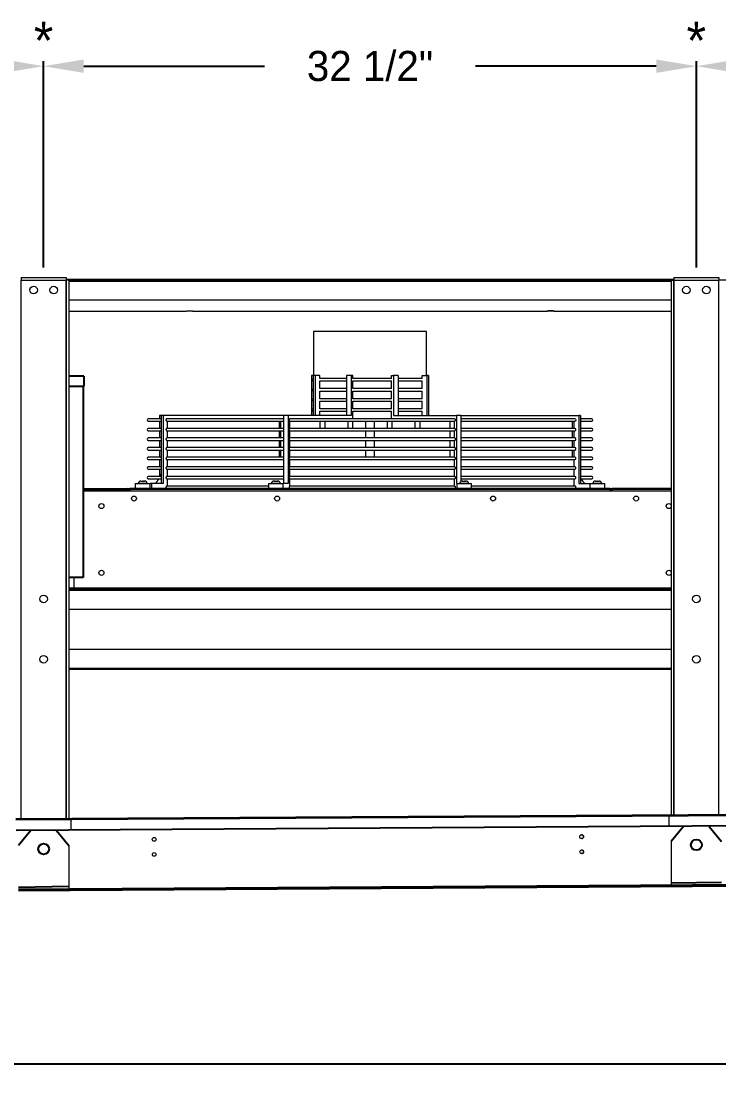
# Model space of a CAD drawing. Extents: x 6 to 271, y -23 to 146.
# Drawn here: x 96.7 to 131.4, y 36.4 to 89.3 of the extents above; entities that cross this region are included whole.
import ezdxf
from ezdxf.enums import TextEntityAlignment as Align

# ---------------------------------------------------------------- set-up
doc = ezdxf.new("R2010")
doc.units = 0
doc.header["$MEASUREMENT"] = 0
doc.layers.get('0').update_dxf_attribs({"linetype": 'CONTINUOUS'})
doc.layers.get('Defpoints').update_dxf_attribs({"linetype": 'CONTINUOUS'})
doc.dimstyles.get("Standard").update_dxf_attribs({"dimtxt": 1.5, "dimasz": 2, "dimexe": 0.25, "dimexo": 0.5, "dimgap": 0.75, "dimtad": 0, "dimtih": 1, "dimtoh": 1, "dimdec": 4, "dimzin": 0, "dimdsep": 46, "dimlunit": 5, "dimtxsty": 'STANDARD', "dimcen": 0.125, "dimclrd": 1, "dimclre": 1, "dimclrt": 1, "dimadec": 0, "dimazin": 0, "dimtfac": 1, "dimtdec": 4, "dimtofl": 0, "dimtmove": 0, "dimatfit": 3, "dimfxl": 1, "dimfrac": 2, "dimtolj": 1, "dimtzin": 0, "dimarcsym": 0})

# ---------------------------------------------------------------- blocks, each defined once
blk = doc.blocks.new('*D30')
at = {"color": 7, "lineweight": -2}
for p, q in [((265.292, 46.572), (265.292, 37.133)), ((90.295, 45.482), (90.295, 37.133)), ((92.295, 37.383), (174.794, 37.383)), ((263.292, 37.383), (180.794, 37.383))]:
    blk.add_line(p, q, dxfattribs=at)
at = {"color": 7}
for points in [[(92.295, 37.716), (92.295, 37.05), (90.295, 37.383)], [(263.292, 37.716), (263.292, 37.05), (265.292, 37.383)]]:
    blk.add_solid(points, dxfattribs=at)
at = {"layer": 'Defpoints', "color": 0}
for p in [(265.292, 47.072), (90.295, 45.982), (265.292, 37.383)]:
    blk.add_point(p, dxfattribs=at)
at = {"color": 7, "insert": (177.794, 37.383), "char_height": 1.5, "attachment_point": 5}
blk.add_mtext('\\A1;175"', dxfattribs=at)
blk = doc.blocks.new('*D31')
at = {"color": 7, "lineweight": -2}
for p, q in [((90.277, 49.482), (90.277, 87.298)), ((97.777, 77.029), (97.777, 87.298)), ((90.277, 87.048), (87.629, 87.048)), ((95.777, 87.048), (92.277, 87.048))]:
    blk.add_line(p, q, dxfattribs=at)
at = {"color": 7}
for points in [[(92.277, 87.382), (92.277, 86.715), (90.277, 87.048)], [(95.777, 87.382), (95.777, 86.715), (97.777, 87.048)]]:
    blk.add_solid(points, dxfattribs=at)
at = {"layer": 'Defpoints', "color": 0}
for p in [(97.777, 87.048), (97.777, 76.529), (90.277, 48.982)]:
    blk.add_point(p, dxfattribs=at)
at = {"color": 7, "insert": (83.129, 87.048), "char_height": 1.5, "attachment_point": 5}
blk.add_mtext('\\A1;7 1/2"', dxfattribs=at)
blk = doc.blocks.new('*D32')
at = {"color": 7, "lineweight": -2}
for p, q in [((97.777, 77.029), (97.777, 87.298)), ((130.277, 77.029), (130.277, 87.298)), ((99.777, 87.048), (108.777, 87.048)), ((128.277, 87.048), (119.277, 87.048))]:
    blk.add_line(p, q, dxfattribs=at)
at = {"color": 7}
for points in [[(99.777, 87.382), (99.777, 86.715), (97.777, 87.048)], [(128.277, 87.382), (128.277, 86.715), (130.277, 87.048)]]:
    blk.add_solid(points, dxfattribs=at)
at = {"layer": 'Defpoints', "color": 0}
for p in [(130.277, 87.048), (97.777, 76.529), (130.277, 76.529)]:
    blk.add_point(p, dxfattribs=at)
at = {"color": 7, "insert": (114.027, 87.048), "char_height": 1.5, "attachment_point": 5}
blk.add_mtext('\\A1;32 1/2"', dxfattribs=at)
blk = doc.blocks.new('*D33')
at = {"color": 7, "lineweight": -2}
for p, q in [((130.277, 77.029), (130.277, 87.298)), ((162.277, 77.029), (162.277, 87.298)), ((132.277, 87.048), (143.777, 87.048)), ((160.277, 87.048), (148.777, 87.048))]:
    blk.add_line(p, q, dxfattribs=at)
at = {"color": 7}
for points in [[(132.277, 87.382), (132.277, 86.715), (130.277, 87.048)], [(160.277, 87.382), (160.277, 86.715), (162.277, 87.048)]]:
    blk.add_solid(points, dxfattribs=at)
at = {"layer": 'Defpoints', "color": 0}
for p in [(162.277, 87.048), (130.277, 76.529), (162.277, 76.529)]:
    blk.add_point(p, dxfattribs=at)
at = {"color": 7, "insert": (146.277, 87.048), "char_height": 1.5, "attachment_point": 5}
blk.add_mtext('\\A1;32"', dxfattribs=at)

msp = doc.modelspace()

# ---------------------------------------------------------------- linework, layer by layer
at = {"color": 7, "linetype": 'Continuous', "lineweight": 15}
for p, q in [((96.6622, 76.39338), (96.6612, 76.39338)), ((96.6622, 76.52888), (96.6622, 76.39438)), ((96.6622, 76.52888), (98.89119, 76.52888)), ((96.6622, 76.39438), (98.89119, 76.39438)), ((96.6622, 76.39338), (96.6622, 76.39438)), ((96.6622, 76.39338), (98.89119, 76.39338)), ((96.6622, 49.5786), (96.6622, 76.39338)), ((98.89119, 76.52888), (98.89119, 76.39438)), ((98.89119, 76.44509), (129.1622, 76.44509)), ((98.89119, 76.39338), (98.89119, 76.39438)), ((98.8922, 76.39338), (98.89119, 76.39338)), ((98.89119, 49.59257), (98.89119, 76.39338)), ((98.8922, 76.39338), (98.8922, 49.59258)), ((99.0267, 76.39338), (98.8922, 76.39338)), ((99.0267, 76.39338), (99.0267, 49.59342)), ((99.0267, 76.34038), (129.0267, 76.34038)), ((129.0267, 76.39338), (129.1612, 76.39338)), ((129.0267, 76.39338), (129.0267, 49.78139)), ((129.1612, 76.39338), (129.1612, 49.78223)), ((129.1622, 76.39338), (129.1612, 76.39338)), ((129.1622, 76.52888), (129.1622, 76.39438)), ((129.1622, 76.52888), (131.3912, 76.52888)), ((129.1622, 76.39438), (131.3912, 76.39438)), ((129.1622, 76.39338), (129.1622, 76.39438)), ((129.1622, 76.39338), (131.3912, 76.39338)), ((129.1622, 49.78224), (129.1622, 76.39338)), ((131.3912, 76.52888), (131.3912, 76.39438)), ((131.3912, 76.39338), (131.3912, 76.39438)), ((131.3922, 76.39338), (131.3912, 76.39338)), ((131.3912, 49.79621), (131.3912, 76.39338)), ((99.0267, 75.41163), (129.0267, 75.41163)), ((99.0267, 74.84955), (104.83919, 74.84955)), ((105.2142, 74.84955), (122.8392, 74.84955)), ((123.2142, 74.84955), (129.0267, 74.84955)), ((115.10299, 73.83988), (111.2142, 73.83988)), ((116.8392, 73.83988), (115.10299, 73.83988)), ((111.10949, 71.64888), (111.10949, 69.65388)), ((111.20286, 71.64888), (111.10949, 71.64888)), ((111.29624, 71.64888), (111.20286, 71.64888)), ((111.20286, 71.64888), (111.20286, 69.65388)), ((111.29624, 71.64888), (111.29624, 69.65388)), ((111.52166, 71.64888), (111.29624, 71.64888)), ((111.52166, 71.49806), (111.52166, 71.64888)), ((112.85702, 71.49899), (111.52166, 71.49899)), ((113.08245, 71.64888), (112.85702, 71.64888)), ((112.85702, 71.64888), (112.85702, 69.65388)), ((113.08245, 71.64888), (113.08245, 69.65388)), ((113.17583, 71.64888), (113.08245, 71.64888)), ((113.17583, 71.49806), (113.17583, 71.64888)), ((115.10299, 71.49899), (113.17583, 71.49899)), ((115.10299, 71.49899), (115.10299, 71.64888)), ((115.10299, 71.64888), (115.19637, 71.64888)), ((115.19637, 71.64888), (115.19637, 69.65388)), ((115.4218, 71.64888), (115.19637, 71.64888)), ((115.4218, 71.64888), (115.4218, 69.65388)), ((116.62511, 71.49899), (115.4218, 71.49899)), ((116.62511, 71.49899), (116.62511, 71.64888)), ((116.62511, 71.64888), (116.85053, 71.64888)), ((116.85053, 71.64888), (116.85053, 69.65388)), ((116.94391, 71.64888), (116.85053, 71.64888)), ((116.94391, 71.64888), (116.94391, 69.65388)), ((111.52166, 70.99806), (111.52166, 71.37993)), ((111.52166, 71.37899), (112.85702, 71.37899)), ((112.85702, 70.99899), (111.52166, 70.99899)), ((111.52166, 70.49806), (111.52166, 70.87993)), ((111.52166, 70.87899), (112.85702, 70.87899)), ((113.17583, 70.99806), (113.17583, 71.37993)), ((113.17583, 71.37899), (115.10299, 71.37899)), ((115.10299, 70.99899), (113.17583, 70.99899)), ((113.17583, 70.49806), (113.17583, 70.87993)), ((113.17583, 70.87899), (115.10299, 70.87899)), ((115.10299, 70.99899), (115.10299, 71.37899)), ((115.10299, 70.49899), (115.10299, 70.87899)), ((115.4218, 71.37899), (116.62511, 71.37899)), ((116.62511, 70.99899), (115.4218, 70.99899)), ((115.4218, 70.87899), (116.62511, 70.87899)), ((116.62511, 70.99899), (116.62511, 71.37899)), ((116.62511, 70.49899), (116.62511, 70.87899)), ((112.85702, 70.49899), (111.52166, 70.49899)), ((111.52166, 69.99806), (111.52166, 70.37993)), ((111.52166, 70.37899), (112.85702, 70.37899)), ((115.10299, 70.49899), (113.17583, 70.49899)), ((113.17583, 69.99806), (113.17583, 70.37993)), ((113.17583, 70.37899), (115.10299, 70.37899)), ((115.10299, 69.99899), (115.10299, 70.37899)), ((116.62511, 70.49899), (115.4218, 70.49899)), ((115.4218, 70.37899), (116.62511, 70.37899)), ((116.62511, 69.99899), (116.62511, 70.37899)), ((112.85702, 69.99899), (111.52166, 69.99899)), ((111.52166, 69.65388), (111.52166, 69.87993)), ((111.52166, 69.87899), (112.85702, 69.87899)), ((115.10299, 69.99899), (113.17583, 69.99899)), ((113.17583, 69.49899), (113.17583, 69.87993)), ((113.17583, 69.87899), (115.10299, 69.87899)), ((115.10299, 69.49899), (115.10299, 69.87899)), ((116.62511, 69.99899), (115.4218, 69.99899)), ((115.4218, 69.87899), (116.62511, 69.87899)), ((116.62511, 69.65388), (116.62511, 69.87899)), ((103.63305, 69.49899), (102.98658, 69.49899)), ((102.98658, 69.37899), (103.63305, 69.37899)), ((103.53968, 69.65388), (103.53968, 69.49899)), ((103.63305, 69.65388), (103.53968, 69.65388)), ((103.53968, 69.37899), (103.53968, 69.02033)), ((103.72643, 69.65388), (103.63305, 69.65388)), ((103.63305, 69.65388), (103.63305, 66.27288)), ((103.72643, 69.65388), (103.72643, 66.27288)), ((109.72151, 69.65388), (103.72643, 69.65388)), ((103.92283, 69.37899), (109.72151, 69.37899)), ((109.72151, 69.49899), (103.9229, 69.49899)), ((103.95185, 69.02033), (103.95185, 69.37899)), ((109.49608, 69.37899), (109.49608, 69.02033)), ((109.58946, 69.02033), (109.58946, 69.37899)), ((109.94694, 69.65388), (109.72151, 69.65388)), ((109.72151, 69.65388), (109.72151, 66.27288)), ((109.94694, 69.65388), (109.94694, 66.27288)), ((113.08245, 69.65388), (109.94694, 69.65388)), ((110.02829, 69.37899), (118.25157, 69.37899)), ((118.25157, 69.49899), (110.02842, 69.49899)), ((110.04031, 69.02033), (110.04031, 69.37899)), ((115.19637, 69.65388), (118.33188, 69.65388)), ((118.01309, 69.02033), (118.01309, 69.37899)), ((118.23851, 69.02033), (118.23851, 69.37899)), ((118.33188, 69.65388), (118.33188, 66.27288)), ((118.55731, 69.65388), (118.33188, 69.65388)), ((118.55731, 69.65388), (118.55731, 66.38097)), ((118.55731, 69.65388), (124.42034, 69.65388)), ((124.22644, 69.49899), (118.55731, 69.49899)), ((118.55731, 69.37899), (124.22644, 69.37899)), ((124.10154, 69.02033), (124.10154, 69.37899)), ((124.19492, 69.02033), (124.19492, 69.37899)), ((124.42034, 69.65388), (124.42034, 66.27288)), ((124.51372, 69.65388), (124.42034, 69.65388)), ((124.51372, 69.65388), (124.51372, 66.27288)), ((125.06681, 69.49899), (124.51372, 69.49899)), ((124.51372, 69.37899), (125.06681, 69.37899)), ((103.63305, 69.02033), (102.98658, 69.02033)), ((102.98658, 68.90033), (103.63305, 68.90033)), ((103.53968, 68.90033), (103.53968, 68.54166)), ((103.92283, 68.90033), (109.72151, 68.90033)), ((109.72151, 69.02033), (103.9229, 69.02033)), ((103.95185, 68.54166), (103.95185, 68.90033)), ((109.49608, 68.90033), (109.49608, 68.54166)), ((109.58946, 68.54166), (109.58946, 68.90033)), ((110.02829, 68.90033), (118.25157, 68.90033)), ((118.25157, 69.02033), (110.02842, 69.02033)), ((110.04031, 68.54166), (110.04031, 68.90033)), ((118.01309, 68.54166), (118.01309, 68.90033)), ((118.23851, 68.54166), (118.23851, 68.90033)), ((124.22644, 69.02033), (118.55731, 69.02033)), ((118.55731, 68.90033), (124.22644, 68.90033)), ((124.10154, 68.54166), (124.10154, 68.90033)), ((124.19492, 68.54166), (124.19492, 68.90033)), ((125.06681, 69.02033), (124.51372, 69.02033)), ((124.51372, 68.90033), (125.06681, 68.90033)), ((103.63305, 68.54166), (102.98658, 68.54166)), ((102.98658, 68.42166), (103.63305, 68.42166)), ((103.53968, 68.42166), (103.53968, 68.063)), ((103.92283, 68.42166), (109.72151, 68.42166)), ((109.72151, 68.54166), (103.9229, 68.54166)), ((103.95185, 68.063), (103.95185, 68.42166)), ((109.49608, 68.42166), (109.49608, 68.063)), ((109.58946, 68.063), (109.58946, 68.42166)), ((110.02829, 68.42166), (118.25157, 68.42166)), ((118.25157, 68.54166), (110.02842, 68.54166)), ((110.04031, 68.063), (110.04031, 68.42166)), ((118.01309, 68.063), (118.01309, 68.42166)), ((118.23851, 68.063), (118.23851, 68.42166)), ((124.22644, 68.54166), (118.55731, 68.54166)), ((118.55731, 68.42166), (124.22644, 68.42166)), ((124.10154, 68.063), (124.10154, 68.42166)), ((124.19492, 68.063), (124.19492, 68.42166)), ((125.06681, 68.54166), (124.51372, 68.54166)), ((124.51372, 68.42166), (125.06681, 68.42166)), ((103.63305, 68.063), (102.98658, 68.063)), ((102.98658, 67.943), (103.63305, 67.943)), ((103.53968, 67.943), (103.53968, 67.58433)), ((103.92283, 67.943), (109.72151, 67.943)), ((109.72151, 68.063), (103.9229, 68.063)), ((103.95185, 67.58433), (103.95185, 67.943)), ((109.49608, 67.943), (109.49608, 67.58433)), ((109.58946, 67.58433), (109.58946, 67.943)), ((110.02829, 67.943), (118.25157, 67.943)), ((118.25157, 68.063), (110.02842, 68.063)), ((110.04031, 67.58433), (110.04031, 67.943)), ((118.01309, 67.58433), (118.01309, 67.943)), ((118.23851, 67.58433), (118.23851, 67.943)), ((124.22644, 68.063), (118.55731, 68.063)), ((118.55731, 67.943), (124.22644, 67.943)), ((124.10154, 67.58433), (124.10154, 67.943)), ((124.19492, 67.58433), (124.19492, 67.943)), ((125.06681, 68.063), (124.51372, 68.063)), ((124.51372, 67.943), (125.06681, 67.943)), ((103.63305, 67.58433), (102.98658, 67.58433)), ((102.98658, 67.46433), (103.63305, 67.46433)), ((103.53968, 67.46433), (103.53968, 67.10567)), ((103.92283, 67.46433), (109.72151, 67.46433)), ((109.72151, 67.58433), (103.9229, 67.58433)), ((103.95185, 67.10567), (103.95185, 67.46433)), ((110.02829, 67.46433), (118.25157, 67.46433)), ((118.25157, 67.58433), (110.02842, 67.58433)), ((110.04031, 67.10567), (110.04031, 67.46433)), ((118.23851, 67.10567), (118.23851, 67.46433)), ((124.22644, 67.58433), (118.55731, 67.58433)), ((118.55731, 67.46433), (124.22644, 67.46433)), ((124.19492, 67.10567), (124.19492, 67.46433)), ((125.06681, 67.58433), (124.51372, 67.58433)), ((124.51372, 67.46433), (125.06681, 67.46433)), ((103.63305, 67.10567), (102.98658, 67.10567)), ((102.98658, 66.98566), (103.63305, 66.98566)), ((103.53968, 66.98566), (103.53968, 66.627)), ((103.92283, 66.98566), (109.72151, 66.98566)), ((109.72151, 67.10567), (103.9229, 67.10567)), ((103.95185, 66.627), (103.95185, 66.98566)), ((110.02829, 66.98566), (118.25157, 66.98566)), ((118.25157, 67.10567), (110.02842, 67.10567)), ((110.04031, 66.627), (110.04031, 66.98566)), ((118.23851, 66.627), (118.23851, 66.98566)), ((124.22644, 67.10567), (118.55731, 67.10567)), ((118.55731, 66.98566), (124.22644, 66.98566)), ((124.19492, 66.627), (124.19492, 66.98566)), ((125.06681, 67.10567), (124.51372, 67.10567)), ((124.51372, 66.98566), (125.06681, 66.98566)), ((102.34017, 66.27288), (102.36826, 66.27288)), ((102.36826, 66.27288), (103.07817, 66.27288)), ((102.92792, 66.27388), (102.49042, 66.27388)), ((102.61442, 66.39788), (102.61458, 66.39788)), ((102.6173, 66.39788), (102.61458, 66.39788)), ((102.6173, 66.39788), (102.62781, 66.39788)), ((102.6385, 66.39788), (102.62781, 66.39788)), ((102.6385, 66.39788), (102.71454, 66.39788)), ((102.72608, 66.39788), (102.71454, 66.39788)), ((102.73236, 66.39788), (102.72608, 66.39788)), ((102.73236, 66.39788), (102.75773, 66.39788)), ((102.77227, 66.39788), (102.75773, 66.39788)), ((102.77227, 66.39788), (102.80393, 66.39788)), ((103.63305, 66.627), (102.98658, 66.627)), ((102.98658, 66.507), (103.63305, 66.507)), ((103.14346, 66.27288), (103.07817, 66.27288)), ((103.14346, 66.27288), (103.14346, 66.02888)), ((103.72643, 66.27288), (103.14346, 66.27288)), ((103.92283, 66.507), (109.72151, 66.507)), ((109.72151, 66.627), (103.9229, 66.627)), ((108.96982, 66.14833), (103.9229, 66.14833)), ((103.95185, 66.14833), (103.95185, 66.507)), ((108.96982, 66.27288), (108.99792, 66.27288)), ((108.99792, 66.27288), (109.70782, 66.27288)), ((109.55757, 66.27388), (109.12007, 66.27388)), ((109.24408, 66.39788), (109.27572, 66.39788)), ((109.29026, 66.39788), (109.27572, 66.39788)), ((109.29026, 66.39788), (109.31563, 66.39788)), ((109.32191, 66.39788), (109.31563, 66.39788)), ((109.33347, 66.39788), (109.32191, 66.39788)), ((109.33347, 66.39788), (109.40951, 66.39788)), ((109.42018, 66.39788), (109.40951, 66.39788)), ((109.42018, 66.39788), (109.43069, 66.39788)), ((109.43343, 66.39788), (109.43069, 66.39788)), ((109.43343, 66.39788), (109.43358, 66.39788)), ((109.94694, 66.27288), (109.70782, 66.27288)), ((110.02829, 66.507), (118.25157, 66.507)), ((118.25157, 66.627), (110.02842, 66.627)), ((118.25157, 66.14833), (110.02842, 66.14833)), ((110.04031, 66.14833), (110.04031, 66.507)), ((118.23851, 66.14833), (118.23851, 66.507)), ((118.33188, 66.27288), (118.34557, 66.27288)), ((118.34557, 66.27288), (118.37366, 66.27288)), ((118.37366, 66.27288), (119.08357, 66.27288)), ((118.51247, 66.27388), (118.49582, 66.27388)), ((118.93332, 66.27388), (118.51247, 66.27388)), ((124.22644, 66.627), (118.55731, 66.627)), ((118.55731, 66.507), (124.22644, 66.507)), ((118.61982, 66.39788), (118.61998, 66.39788)), ((118.6227, 66.39788), (118.61998, 66.39788)), ((118.6227, 66.39788), (118.63321, 66.39788)), ((118.64389, 66.39788), (118.63321, 66.39788)), ((118.64389, 66.39788), (118.71993, 66.39788)), ((118.73148, 66.39788), (118.71993, 66.39788)), ((118.73776, 66.39788), (118.73148, 66.39788)), ((118.73776, 66.39788), (118.76313, 66.39788)), ((118.77767, 66.39788), (118.76313, 66.39788)), ((118.77767, 66.39788), (118.80932, 66.39788)), ((124.22644, 66.14833), (119.08357, 66.14833)), ((124.19492, 66.14833), (124.19492, 66.507)), ((124.42034, 66.27288), (124.97522, 66.27288)), ((125.06681, 66.627), (124.51372, 66.627)), ((124.51372, 66.507), (125.06681, 66.507)), ((124.97522, 66.27288), (125.00331, 66.27288)), ((125.00331, 66.27288), (125.71322, 66.27288)), ((125.26051, 66.27388), (125.12547, 66.27388)), ((125.24948, 66.39788), (125.28112, 66.39788)), ((125.56297, 66.27388), (125.26051, 66.27388)), ((125.29566, 66.39788), (125.28112, 66.39788)), ((125.29566, 66.39788), (125.32103, 66.39788)), ((125.32731, 66.39788), (125.32103, 66.39788)), ((125.33886, 66.39788), (125.32731, 66.39788)), ((125.33886, 66.39788), (125.4149, 66.39788)), ((125.42558, 66.39788), (125.4149, 66.39788)), ((125.42558, 66.39788), (125.43609, 66.39788)), ((125.43882, 66.39788), (125.43609, 66.39788)), ((125.43882, 66.39788), (125.43897, 66.39788)), ((99.74684, 66.02888), (101.9757, 66.02888)), ((99.74684, 65.97788), (101.9757, 65.97788)), ((99.74684, 65.90388), (129.0267, 65.90388)), ((101.9757, 66.02888), (101.9757, 65.97788)), ((101.9757, 65.97788), (101.9757, 65.90388)), ((102.0267, 65.97788), (101.9767, 65.97788)), ((101.9767, 65.97788), (101.9767, 65.90388)), ((102.0267, 65.98008), (102.0267, 65.90388)), ((102.0745, 65.98008), (102.0267, 65.98008)), ((102.0745, 65.98008), (102.0745, 65.90388)), ((125.9779, 66.02888), (102.0755, 66.02888)), ((102.0755, 66.02888), (102.0755, 65.98008)), ((125.9779, 65.98008), (102.0755, 65.98008)), ((102.0755, 65.98008), (102.0755, 65.90388)), ((125.9779, 66.02888), (125.9779, 65.98008)), ((125.9779, 65.98008), (125.9779, 65.90388)), ((125.9789, 65.98008), (126.0267, 65.98008)), ((125.9789, 65.90388), (125.9789, 65.98008)), ((126.0267, 65.90388), (126.0267, 65.98008)), ((126.07669, 65.97788), (126.0267, 65.97788)), ((126.07669, 65.97788), (126.07669, 65.90388)), ((126.0777, 65.97788), (126.0777, 66.02888)), ((129.0267, 66.02888), (126.0777, 66.02888)), ((126.0777, 65.90388), (126.0777, 65.97788)), ((129.0267, 65.97788), (126.0777, 65.97788)), ((99.0267, 61.02888), (129.0267, 61.02888)), ((99.0267, 60.96538), (129.0267, 60.96538)), ((99.2767, 61.07988), (129.0267, 61.07988)), ((99.2767, 61.07888), (129.0267, 61.07888)), ((99.0267, 60.02888), (129.0267, 60.02888)), ((99.0267, 58.02888), (129.0267, 58.02888)), ((99.0267, 57.09238), (129.0267, 57.09238)), ((99.0267, 57.02888), (129.0267, 57.02888)), ((99.14822, 49.59403), (128.89764, 49.77881)), ((99.14849, 49.54984), (128.89792, 49.73462)), ((128.89792, 49.73462), (128.89764, 49.77881)), ((128.89792, 49.73462), (128.90109, 49.2229)), ((99.0267, 49.03663), (129.0267, 49.22297)), ((99.14822, 49.59403), (99.14849, 49.54984)), ((99.15166, 49.03812), (99.14849, 49.54984)), ((128.90109, 49.2229), (99.15166, 49.03812)), ((128.90172, 49.22397), (128.90172, 49.22467)), ((99.0267, 48.25998), (99.0267, 46.08732)), ((129.0267, 48.46362), (129.0267, 46.24996)), ((99.0267, 46.08758), (129.0267, 46.27391)), ((99.0267, 46.03657), (129.0267, 46.22291))]:
    msp.add_line(p, q, dxfattribs=at)
at = {"color": 0, "ltscale": 7}
for p, q in [((99.77809, 71.62618), (99.0267, 71.62618)), ((99.77809, 71.62618), (99.77809, 71.12618)), ((99.0267, 71.12618), (99.77809, 71.12618)), ((99.74684, 71.12618), (99.74684, 61.59493)), ((99.74684, 61.59493), (99.0267, 61.59493))]:
    msp.add_line(p, q, dxfattribs=at)
at = {"color": 0, "linetype": 'Continuous', "lineweight": 15}
for p, q in [((99.2767, 61.59493), (99.2767, 61.07988)), ((99.0267, 61.07888), (99.2757, 61.07888)), ((99.2757, 61.07888), (99.2757, 61.02888)), ((99.2767, 61.07988), (99.2767, 61.07888)), ((99.2767, 61.07888), (99.2767, 61.02888))]:
    msp.add_line(p, q, dxfattribs=at)
at = {"color": 7}
for p, q in [((96.39827, 49.57695), (260.14505, 50.60295)), ((260.14538, 50.54984), (96.39854, 49.53161)), ((96.40172, 49.02033), (260.0267, 50.03665)), ((129.63724, 49.20937), (129.0267, 48.46362)), ((130.91616, 49.20937), (131.5267, 48.46362)), ((97.13724, 49.00573), (96.5267, 48.25998)), ((98.41615, 49.00573), (99.0267, 48.25998)), ((260.0267, 47.0876), (96.5267, 46.07205)), ((96.52702, 46.02105), (260.0267, 47.03659)), ((99.0267, 46.21232), (96.5267, 46.17133)), ((131.5267, 46.41595), (129.0267, 46.37496)), ((129.0267, 46.27568), (129.02702, 46.22469)), ((129.0267, 46.24996), (129.0267, 46.19896))]:
    msp.add_line(p, q, dxfattribs=at)
at = {"color": 7, "linetype": 'Continuous', "lineweight": 15, "flags": 128}
for points in [[(104.83919, 74.84955), (104.8468, 74.85561), (104.86896, 74.86117), (104.90391, 74.86579), (104.94881, 74.8691), (105.00001, 74.87082), (105.05339, 74.87082), (105.10459, 74.8691), (105.14949, 74.86579), (105.18443, 74.86117), (105.2066, 74.85561), (105.2142, 74.84955)], [(105.2142, 74.84955), (105.20654, 74.8556), (105.20142, 74.85732)], [(122.8392, 74.84955), (122.84679, 74.85561), (122.86896, 74.86117), (122.90391, 74.86579), (122.94881, 74.8691), (123.00002, 74.87082), (123.05338, 74.87082), (123.10459, 74.8691), (123.14949, 74.86579), (123.18443, 74.86117), (123.2066, 74.85561), (123.2142, 74.84955)], [(123.2142, 74.84955), (123.20654, 74.8556), (123.18433, 74.86116), (123.14938, 74.86577), (123.10452, 74.86907), (123.05336, 74.87079), (123.00004, 74.87079), (122.94888, 74.86907), (122.90401, 74.86577), (122.86906, 74.86116), (122.84686, 74.8556), (122.8392, 74.84955)], [(118.25157, 69.49899), (118.25163, 69.49899), (118.2609, 69.49382), (118.26858, 69.47929), (118.27336, 69.45789), (118.27442, 69.43326), (118.27158, 69.40962), (118.26534, 69.39098), (118.25673, 69.38053), (118.25157, 69.37899)], [(118.25157, 69.02033), (118.25582, 69.01929), (118.26419, 69.01045), (118.27061, 68.99388), (118.27408, 68.97212), (118.27408, 68.94854), (118.27061, 68.92678), (118.26419, 68.9102), (118.25582, 68.90137), (118.25157, 68.90033)], [(118.25157, 68.54166), (118.25582, 68.54062), (118.26419, 68.53179), (118.27061, 68.51521), (118.27408, 68.49345), (118.27408, 68.46987), (118.27061, 68.44811), (118.26419, 68.43154), (118.25582, 68.4227), (118.25157, 68.42166)], [(118.25157, 68.063), (118.25582, 68.06196), (118.26419, 68.05312), (118.27061, 68.03655), (118.27408, 68.01479), (118.27408, 67.99121), (118.27061, 67.96945), (118.26419, 67.95287), (118.25582, 67.94403), (118.25157, 67.943)], [(118.25157, 67.58433), (118.25582, 67.58329), (118.26419, 67.57446), (118.27061, 67.55788), (118.27408, 67.53612), (118.27408, 67.51254), (118.27061, 67.49078), (118.26419, 67.4742), (118.25582, 67.46537), (118.25157, 67.46433)], [(103.63305, 66.7718), (103.5945, 66.65555), (103.58253, 66.627)], [(118.25157, 67.10567), (118.25582, 67.10463), (118.26419, 67.09579), (118.27061, 67.07921), (118.27408, 67.05745), (118.27408, 67.03388), (118.27061, 67.01212), (118.26419, 66.99554), (118.25582, 66.9867), (118.25157, 66.98566)], [(118.25157, 66.627), (118.25582, 66.62596), (118.26419, 66.61712), (118.27061, 66.60055), (118.27408, 66.57879), (118.27408, 66.55521), (118.27061, 66.53345), (118.26419, 66.51687), (118.25582, 66.50804), (118.25157, 66.507)], [(118.25157, 66.14833), (118.25608, 66.14716), (118.26452, 66.13789), (118.27089, 66.12073), (118.2742, 66.09844), (118.27391, 66.07453), (118.27251, 66.06375)]]:
    msp.add_lwpolyline(points, dxfattribs=at)
at = {"color": 7, "linetype": 'Continuous', "lineweight": 15}
for centre, radius in [((97.2767, 75.90388), 0.1875), ((98.2767, 75.90388), 0.1875), ((129.7767, 75.90388), 0.1875), ((130.7767, 75.90388), 0.1875), ((102.2767, 65.52888), 0.125), ((109.4017, 65.52888), 0.125), ((120.1517, 65.52888), 0.125), ((127.2767, 65.52888), 0.125), ((100.6517, 65.15388), 0.125), ((128.9017, 65.15388), 0.125), ((100.6517, 61.82988), 0.125), ((128.9017, 61.82988), 0.125), ((130.2767, 60.52888), 0.1875), ((97.7767, 57.52888), 0.1875), ((130.2767, 57.52888), 0.1875), ((103.2797, 48.56304), 0.09375), ((124.56529, 48.69525), 0.09375), ((103.28436, 47.81305), 0.09375), ((124.56994, 47.94527), 0.09375)]:
    msp.add_circle(centre, radius, dxfattribs=at)
at = {"color": 0, "linetype": 'Continuous', "lineweight": 15}
msp.add_circle((97.7767, 60.52888), 0.1875, dxfattribs=at)
at = {"color": 7}
for centre in [(97.7767, 48.0843), (130.2767, 48.28794)]:
    msp.add_circle(centre, 0.26853, dxfattribs=at)
at = {"color": 7, "linetype": 'Continuous', "lineweight": 15}
for centre, radius, start, end in [((111.2142, 71.43899), 0.06, 100.892283, 259.107717), ((111.2142, 70.93899), 0.06, 100.892283, 259.107717), ((111.2142, 70.43899), 0.06, 100.892283, 259.107717), ((111.2142, 69.93899), 0.06, 100.892283, 259.107717), ((102.98658, 69.43899), 0.06, 90, 270), ((124.22327, 69.43899), 0.06008, 273.023995, 86.976005), ((125.06681, 69.43899), 0.06, 270, 90), ((102.98658, 68.96033), 0.06, 90, 270), ((124.22314, 68.96033), 0.06009, 273.144589, 86.855411), ((125.06681, 68.96033), 0.06, 270, 90), ((102.98658, 68.48166), 0.06, 90, 270), ((124.22314, 68.48166), 0.06009, 273.143028, 86.856972), ((125.06681, 68.48166), 0.06, 270, 90), ((102.98658, 68.003), 0.06, 90, 270), ((124.22314, 68.003), 0.06009, 273.144589, 86.855411), ((125.06681, 68.003), 0.06, 270, 90), ((102.98658, 67.52433), 0.06, 90, 270), ((124.22314, 67.52433), 0.06009, 273.143028, 86.856972), ((125.06681, 67.52433), 0.06, 270, 90), ((102.98658, 67.04566), 0.06, 90, 270), ((124.22314, 67.04566), 0.06009, 273.144589, 86.855411), ((125.06681, 67.04566), 0.06, 270, 90), ((102.61442, 66.27388), 0.124, 90, 180), ((102.80392, 66.27388), 0.124, 0, 90), ((102.98658, 66.567), 0.06, 90, 270), ((102.6664, 67.02788), 1, 310.97463, 328.608789), ((109.24408, 66.27388), 0.124, 90, 180), ((109.43358, 66.27388), 0.124, 0, 90), ((118.61982, 66.27388), 0.124, 90, 180), ((118.80932, 66.27388), 0.124, 0, 90), ((124.22314, 66.567), 0.06009, 273.144589, 86.855411), ((124.22295, 66.08884), 0.05959, 335.099011, 86.646454), ((125.387, 67.02788), 1, 211.391211, 229.02537), ((125.06681, 66.567), 0.06, 270, 90), ((125.24947, 66.27388), 0.124, 90, 180), ((125.43897, 66.27388), 0.124, 0, 90), ((101.9757, 65.97788), 0.051, 0, 90), ((101.9757, 65.97788), 0.001, 0, 90), ((102.0755, 65.98008), 0.0488, 90, 180), ((102.0755, 65.98008), 0.001, 90, 180), ((125.9779, 65.98008), 0.0488, 0, 90), ((125.9779, 65.98008), 0.001, 0, 90), ((126.0777, 65.97788), 0.051, 90, 180), ((126.0777, 65.97788), 0.001, 90, 180), ((128.90645, 49.22262), 0.00537, 176.983272, 184.538187), ((99.13927, 49.0376), 0.0124, 359.127068, 2.394391), ((124.565, 48.69525), 0.09375, 0.355877, 90.271109), ((124.565, 48.69525), 0.09375, 270.440527, 0.355877), ((124.56966, 47.94526), 0.09375, 0.355877, 90.268899), ((124.56966, 47.94526), 0.09375, 270.442841, 0.355877)]:
    msp.add_arc(centre, radius, start, end, dxfattribs=at)
at = {"color": 0, "linetype": 'Continuous', "lineweight": 15}
msp.add_arc((99.2757, 61.07988), 0.001, 270, 0, dxfattribs=at)
at = {"color": 7, "linetype": 'Continuous', "lineweight": 15}
for points in [[(129.1622, 76.40388), (98.89119, 76.40388)], [(161.1622, 76.40388), (131.3912, 76.40388)], [(99.0267, 74.84913), (104.83919, 74.84913)], [(105.2142, 74.84913), (122.8392, 74.84913)], [(123.2142, 74.84913), (129.0267, 74.84913)], [(111.2142, 73.83988), (111.2142, 71.64888)], [(116.8392, 71.64888), (116.8392, 73.83988)], [(111.53657, 69.37899), (111.53657, 69.02033)], [(111.78657, 69.02033), (111.78657, 69.37899)], [(112.92202, 69.37899), (112.92202, 69.02033)], [(113.17203, 69.02033), (113.17203, 69.37899)], [(113.80019, 69.37899), (113.80019, 69.02033)], [(114.2532, 69.02033), (114.2532, 69.37899)], [(114.88137, 69.37899), (114.88137, 69.02033)], [(115.13137, 69.02033), (115.13137, 69.37899)], [(116.26683, 69.37899), (116.26683, 69.02033)], [(116.51683, 69.02033), (116.51683, 69.37899)], [(113.80019, 68.90033), (113.80019, 68.54166)], [(114.2532, 68.54166), (114.2532, 68.90033)], [(113.80019, 68.42166), (113.80019, 68.063)], [(114.2532, 68.063), (114.2532, 68.42166)], [(113.80019, 67.943), (113.80019, 67.58433)], [(114.2532, 67.58433), (114.2532, 67.943)], [(102.34017, 66.27288), (102.34017, 66.02888)], [(102.49042, 66.27388), (102.49042, 66.27288)], [(102.61458, 66.39788), (102.6106, 66.39781)], [(102.6106, 66.39781), (102.6173, 66.39788)], [(102.62781, 66.39788), (102.63452, 66.39781)], [(102.63452, 66.39781), (102.6385, 66.39788)], [(102.71454, 66.39788), (102.71618, 66.39781)], [(102.71618, 66.39781), (102.73236, 66.39788)], [(102.75773, 66.39788), (102.77393, 66.39781)], [(102.77393, 66.39781), (102.77227, 66.39788)], [(102.92792, 66.27288), (102.92792, 66.27388)], [(103.07817, 66.02888), (103.07817, 66.27288)], [(108.96982, 66.27288), (108.96982, 66.02888)], [(109.12007, 66.27388), (109.12007, 66.27288)], [(109.27572, 66.39788), (109.27408, 66.39781)], [(109.27408, 66.39781), (109.29026, 66.39788)], [(109.31563, 66.39788), (109.33182, 66.39781)], [(109.33182, 66.39781), (109.33347, 66.39788)], [(109.40951, 66.39788), (109.41348, 66.39781)], [(109.41348, 66.39781), (109.42018, 66.39788)], [(109.43069, 66.39788), (109.4374, 66.39781)], [(109.4374, 66.39781), (109.43343, 66.39788)], [(109.55757, 66.27288), (109.55757, 66.27388)], [(109.70782, 66.02888), (109.70782, 66.27288)], [(118.34557, 66.27288), (118.34557, 66.02888)], [(118.49582, 66.27388), (118.49582, 66.27288)], [(118.61998, 66.39788), (118.616, 66.39781)], [(118.616, 66.39781), (118.6227, 66.39788)], [(118.63321, 66.39788), (118.63991, 66.39781)], [(118.63991, 66.39781), (118.64389, 66.39788)], [(118.71993, 66.39788), (118.72158, 66.39781)], [(118.72158, 66.39781), (118.73776, 66.39788)], [(118.76313, 66.39788), (118.77932, 66.39781)], [(118.77932, 66.39781), (118.77767, 66.39788)], [(118.93332, 66.27288), (118.93332, 66.27388)], [(119.08357, 66.02888), (119.08357, 66.27288)], [(124.97522, 66.27288), (124.97522, 66.02888)], [(125.12547, 66.27388), (125.12547, 66.27288)], [(125.28112, 66.39788), (125.27948, 66.39781)], [(125.27948, 66.39781), (125.29566, 66.39788)], [(125.32103, 66.39788), (125.33721, 66.39781)], [(125.33721, 66.39781), (125.33886, 66.39788)], [(125.4149, 66.39788), (125.41888, 66.39781)], [(125.41888, 66.39781), (125.42558, 66.39788)], [(125.43609, 66.39788), (125.44279, 66.39781)], [(125.44279, 66.39781), (125.43882, 66.39788)], [(125.56297, 66.27288), (125.56297, 66.27388)], [(125.71322, 66.02888), (125.71322, 66.27288)]]:
    msp.add_open_spline(points, degree=1, dxfattribs=at)
for points, knots in [([(103.92888, 69.49778), (103.92569, 69.49832), (103.91633, 69.4999), (103.90075, 69.49508), (103.88479, 69.48427), (103.87309, 69.46802), (103.86702, 69.44859), (103.86723, 69.42805), (103.87371, 69.40879), (103.88573, 69.39279), (103.90189, 69.38251), (103.91607, 69.37809), (103.92391, 69.37946), (103.92561, 69.37975)], [0, 0, 0, 0, 0.052808298, 0.15493593, 0.257103797, 0.35923847, 0.461343363, 0.563428087, 0.665506641, 0.767606275, 0.869713115, 0.971813909, 1, 1, 1, 1]), ([(110.03084, 69.49825), (110.03053, 69.49846), (110.02775, 69.50038), (110.02208, 69.49757), (110.015, 69.48943), (110.00937, 69.47495), (110.00586, 69.4566), (110.0049, 69.43621), (110.00658, 69.41617), (110.01069, 69.39861), (110.01679, 69.38594), (110.02306, 69.37923), (110.02704, 69.37968), (110.02844, 69.37984)], [0, 0, 0, 0, 0.01290881, 0.11639673, 0.21987738, 0.32334457, 0.42679723, 0.53022447, 0.63363622, 0.7370483, 0.84048374, 0.94393416, 1, 1, 1, 1]), ([(103.92888, 69.01911), (103.92569, 69.01965), (103.91633, 69.02123), (103.90075, 69.01641), (103.88479, 69.00561), (103.87309, 68.98935), (103.86702, 68.96992), (103.86723, 68.94938), (103.87371, 68.93012), (103.88573, 68.91412), (103.90189, 68.90384), (103.91607, 68.89943), (103.92391, 68.90079), (103.92561, 68.90108)], [0, 0, 0, 0, 0.05280884, 0.154937682, 0.25710539, 0.359239904, 0.461339005, 0.563429518, 0.665507913, 0.767602786, 0.869712564, 0.971813199, 1, 1, 1, 1]), ([(110.03084, 69.01958), (110.03053, 69.01979), (110.02775, 69.02171), (110.02208, 69.0189), (110.015, 69.01077), (110.00937, 68.99629), (110.00587, 68.97793), (110.0049, 68.95754), (110.00658, 68.93751), (110.01069, 68.91995), (110.01679, 68.90727), (110.02306, 68.90056), (110.02704, 68.90102), (110.02844, 68.90118)], [0, 0, 0, 0, 0.01290883, 0.1163969, 0.21988024, 0.32334337, 0.42680158, 0.53022299, 0.63364078, 0.73704788, 0.84048346, 0.94393404, 1, 1, 1, 1]), ([(103.92892, 68.54051), (103.92492, 68.54103), (103.91472, 68.54235), (103.89856, 68.53672), (103.88305, 68.52513), (103.87199, 68.50838), (103.8667, 68.48868), (103.86771, 68.46816), (103.87494, 68.44922), (103.88758, 68.43377), (103.90412, 68.42434), (103.91769, 68.42053), (103.92471, 68.42198), (103.92562, 68.42217)], [0, 0, 0, 0, 0.06582386, 0.16794865, 0.27007294, 0.37221144, 0.47429755, 0.57636862, 0.67844241, 0.78052612, 0.88260745, 0.98474508, 1, 1, 1, 1]), ([(110.03088, 68.54045), (110.02937, 68.541), (110.02529, 68.54247), (110.01868, 68.53725), (110.01216, 68.52603), (110.00745, 68.50952), (110.00511, 68.48996), (110.00535, 68.46942), (110.00819, 68.45033), (110.0133, 68.43457), (110.02009, 68.42483), (110.02545, 68.42067), (110.02823, 68.42183), (110.02843, 68.42191)], [0, 0, 0, 0, 0.06115853, 0.16461562, 0.26805175, 0.37147316, 0.47486895, 0.57824442, 0.68161384, 0.7849973, 0.88839379, 0.99181861, 1, 1, 1, 1]), ([(103.92892, 68.06185), (103.92492, 68.06236), (103.91471, 68.06368), (103.89856, 68.05806), (103.88305, 68.04646), (103.87199, 68.02971), (103.8667, 68.01001), (103.86771, 67.9895), (103.87494, 67.97056), (103.88758, 67.95511), (103.90412, 67.94568), (103.91769, 67.94186), (103.92471, 67.94332), (103.92562, 67.9435)], [0, 0, 0, 0, 0.06582396, 0.16795053, 0.27007499, 0.37221365, 0.47429421, 0.57637139, 0.67844534, 0.78052478, 0.88260627, 0.98474506, 1, 1, 1, 1]), ([(110.03088, 68.06178), (110.02937, 68.06233), (110.02529, 68.0638), (110.01868, 68.05858), (110.01216, 68.04737), (110.00745, 68.03086), (110.00511, 68.01129), (110.00535, 67.99076), (110.00819, 67.97166), (110.0133, 67.9559), (110.02009, 67.94617), (110.02545, 67.94201), (110.02823, 67.94316), (110.02843, 67.94324)], [0, 0, 0, 0, 0.06115901, 0.16461757, 0.26805365, 0.37147503, 0.47486504, 0.57824648, 0.68161586, 0.78499927, 0.8883927, 0.99181861, 1, 1, 1, 1]), ([(103.92892, 67.58318), (103.92492, 67.5837), (103.91472, 67.58502), (103.89856, 67.57939), (103.88305, 67.5678), (103.87199, 67.55105), (103.8667, 67.53135), (103.86771, 67.51083), (103.87494, 67.49189), (103.88758, 67.47644), (103.90412, 67.46701), (103.91769, 67.4632), (103.92471, 67.46465), (103.92562, 67.46484)], [0, 0, 0, 0, 0.06582386, 0.16794865, 0.27007294, 0.37221144, 0.47429755, 0.57636862, 0.67844241, 0.78052612, 0.88260745, 0.98474508, 1, 1, 1, 1]), ([(110.03088, 67.58312), (110.02937, 67.58367), (110.02529, 67.58514), (110.01868, 67.57991), (110.01216, 67.5687), (110.00745, 67.55219), (110.00511, 67.53262), (110.00535, 67.51209), (110.00819, 67.49299), (110.0133, 67.47724), (110.02009, 67.4675), (110.02545, 67.46334), (110.02823, 67.46449), (110.02843, 67.46458)], [0, 0, 0, 0, 0.06115853, 0.16461562, 0.26805175, 0.37147316, 0.47486895, 0.57824442, 0.68161384, 0.7849973, 0.88839379, 0.99181861, 1, 1, 1, 1]), ([(103.92888, 67.10445), (103.92569, 67.10499), (103.91632, 67.10657), (103.90075, 67.10174), (103.88479, 67.09094), (103.87309, 67.07469), (103.86702, 67.05526), (103.86723, 67.03472), (103.87371, 67.01546), (103.88573, 66.99946), (103.90189, 66.98918), (103.91607, 66.98477), (103.92391, 66.98613), (103.92561, 66.98642)], [0, 0, 0, 0, 0.05280837, 0.15493752, 0.25710233, 0.35924183, 0.46134124, 0.56343206, 0.66551076, 0.76760594, 0.86971293, 0.97181387, 1, 1, 1, 1]), ([(110.03084, 67.10492), (110.03053, 67.10513), (110.02775, 67.10705), (110.02208, 67.10424), (110.015, 67.0961), (110.00937, 67.08162), (110.00587, 67.06327), (110.0049, 67.04288), (110.00658, 67.02284), (110.01069, 67.00528), (110.01679, 66.99261), (110.02306, 66.9859), (110.02704, 66.98635), (110.02844, 66.98651)], [0, 0, 0, 0, 0.01290883, 0.1163969, 0.21988024, 0.32334337, 0.42680158, 0.53022299, 0.63364078, 0.73704788, 0.84048346, 0.94393404, 1, 1, 1, 1]), ([(103.92893, 66.1472), (103.92485, 66.14771), (103.91455, 66.149), (103.89834, 66.14328), (103.88287, 66.13162), (103.87188, 66.1148), (103.86672, 66.09511), (103.86746, 66.07735), (103.87096, 66.06741), (103.87225, 66.06375)], [0, 0, 0, 0, 0.105411424, 0.265757007, 0.426128642, 0.586430953, 0.746692222, 0.906929459, 1, 1, 1, 1]), ([(103.92888, 66.62579), (103.92569, 66.62632), (103.91633, 66.6279), (103.90075, 66.62308), (103.88479, 66.61228), (103.87309, 66.59603), (103.86702, 66.5766), (103.86723, 66.55606), (103.87371, 66.53679), (103.88573, 66.5208), (103.90189, 66.51052), (103.91607, 66.5061), (103.92391, 66.50746), (103.92561, 66.50776)], [0, 0, 0, 0, 0.05280831, 0.15493596, 0.25710385, 0.35923855, 0.46134065, 0.56342837, 0.66550694, 0.7676043, 0.86971271, 0.97181353, 1, 1, 1, 1]), ([(110.03085, 66.14712), (110.02978, 66.14764), (110.02617, 66.14939), (110.0199, 66.14518), (110.01315, 66.13504), (110.00809, 66.11922), (110.00533, 66.10008), (110.00506, 66.08061), (110.00663, 66.069), (110.00734, 66.06375)], [0, 0, 0, 0, 0.06751516, 0.22769181, 0.38785628, 0.54799429, 0.70810962, 0.86818447, 1, 1, 1, 1]), ([(110.03084, 66.62625), (110.03053, 66.62646), (110.02775, 66.62839), (110.02208, 66.62557), (110.015, 66.61744), (110.00937, 66.60296), (110.00586, 66.58461), (110.0049, 66.56421), (110.00658, 66.54418), (110.01069, 66.52662), (110.01679, 66.51394), (110.02306, 66.50723), (110.02704, 66.50769), (110.02844, 66.50785)], [0, 0, 0, 0, 0.01290881, 0.11639671, 0.2198786, 0.32334366, 0.426799, 0.53022622, 0.63363794, 0.73704743, 0.84048475, 0.94393413, 1, 1, 1, 1])]:
    msp.add_open_spline(points, degree=3, knots=knots, dxfattribs=at)

# ---------------------------------------------------------------- texts
at = {"color": 7}
for p in [(97.77363, 87.39018), (130.27363, 87.39018)]:
    msp.add_text('*', height=1.87063, dxfattribs=at).set_placement(p, align=Align.CENTER)

# ---------------------------------------------------------------- dimensions: what is measured, and where the dimension line sits
dim = msp.add_linear_dim(base=(97.7767, 87.04827), p1=(90.27684, 48.98228), p2=(97.7767, 76.52888), dimstyle='Standard', override={"dimpost": '"', "dimclrd": 7, "dimclre": 7, "dimclrt": 7}, dxfattribs=at)
dim.commit()
dim.dimension.update_dxf_attribs({"geometry": '*D31', "text_midpoint": (83.12898, 87.04827), "dimtype": 160})
for base, p1, p2, picture, middle in [((130.2767, 87.04827), (97.7767, 76.52888), (130.2767, 76.52888), '*D32', (114.0267, 87.04827)), ((162.2767, 87.04827), (130.2767, 76.52888), (162.2767, 76.52888), '*D33', (146.2767, 87.04827)), ((265.29209, 37.38307), (90.29547, 45.98234), (265.29209, 47.07173), '*D30', (177.79378, 37.38307))]:
    dim = msp.add_linear_dim(base=base, p1=p1, p2=p2, dimstyle='Standard', override={"dimpost": '"', "dimclrd": 7, "dimclre": 7, "dimclrt": 7}, dxfattribs=at)
    dim.commit()
    dim.dimension.update_dxf_attribs({"geometry": picture, "text_midpoint": middle})

doc.saveas('drawing.dxf')
